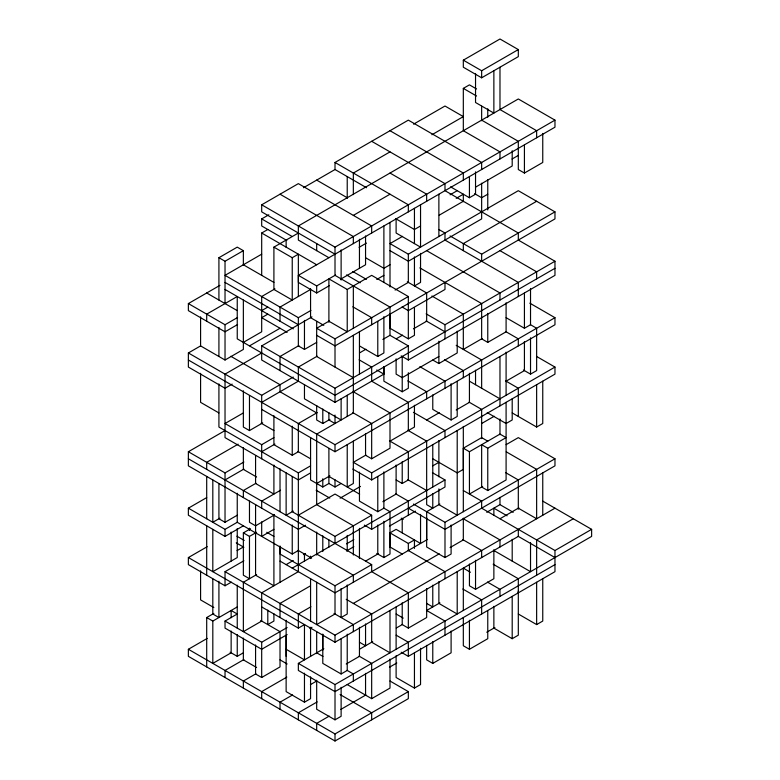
<?xml version="1.0" encoding="UTF-8"?>
<svg xmlns="http://www.w3.org/2000/svg" width="780" height="780" viewBox="0 0 780 780"><rect width="100%" height="100%" fill="white"/><g stroke="black" fill="none" stroke-linecap="round" stroke-linejoin="round"><path stroke-width="1.17" d="M213.827 613.421L206.7 617.536L206.7 666.919M237.247 606.947L212.813 621.065L212.813 663.39L231.143 652.811L231.143 631.039M231.143 617.731L231.143 610.477L237.247 614.006L225.03 621.065L225.03 628.115L261.69 649.282L287.147 634.579M243.36 447.603L243.36 469.375L256.601 477.019M243.36 265.171L243.36 250.663L237.247 247.133L218.917 257.712L218.917 300.046M383.887 366.873L383.887 374.127L335.01 402.344L261.69 360.019L261.69 345.901L311.971 316.875M273.907 514.429L273.907 585.78L255.577 575.201L255.577 504.65M273.907 247.133L273.907 289.458L292.237 300.046L292.237 257.712L273.907 247.133L298.35 233.015M280.02 546.78L280.02 554.034L335.01 585.78L371.67 564.623L371.67 571.672L408.33 592.839L408.33 628.115L402.217 624.585L402.217 602.813M286.133 656.341L286.133 635.778M298.35 550.105L298.35 571.672L261.69 592.839L261.69 621.065L243.36 631.644L243.36 582.26L256.601 574.616M298.35 296.517L298.35 254.182L292.237 257.712M304.463 561.093L304.463 553.839M316.68 653.62L316.68 631.849M322.793 650.091L322.793 634.364M353.34 555.038L353.34 532.067M353.34 391.16L353.34 412.932L316.68 434.099L316.68 504.65L353.34 525.817L353.34 532.867M359.453 558.568L359.453 528.333M377.783 554.034L377.783 525.008M390 547.385L390 532.867L396.113 529.347L420.547 543.455L420.547 514.429M390 313.755L390 328.263L408.33 338.851L414.443 335.322L414.443 307.505M402.217 532.867L402.217 518.359M401.203 652.226L408.33 656.341L408.33 642.223L396.113 635.173M408.33 550.709L408.33 543.455L390 532.867M382.873 339.436L390 335.322L408.33 345.901L408.33 360.019L554.97 275.35L554.97 261.241L518.31 240.074L518.31 233.015L444.99 190.691L444.99 183.631L371.67 141.297M408.33 338.851L408.33 309.826M414.443 548.389L414.443 539.926L408.33 543.455M426.66 517.949L426.66 546.985L444.99 557.563L451.103 554.034L451.103 525.008M432.773 493.662L432.773 508.18L426.66 504.65L426.66 441.148L407.803 430.267M426.66 299.442L426.66 321.214L413.419 328.858M444.99 557.563L444.99 528.538M444.99 338.851L444.99 324.733L554.97 261.241M457.207 430.57L457.207 515.229L438.877 504.65L438.877 488.923M463.32 426.436L463.32 469.375L457.207 472.904L432.773 458.786M463.32 327.659L463.32 349.43L482.177 338.549M518.31 592.839L518.31 578.731L493.174 564.213M463.32 60.167L499.98 39L518.31 49.579L518.31 56.638L481.65 77.805L463.32 67.216L463.32 60.167L481.65 70.746L518.31 49.579M335.01 254.182L261.69 211.858L261.69 204.799L298.35 183.631L371.67 225.966L371.67 233.015M303.44 187.746L335.01 169.523L335.01 162.464L408.33 120.139L481.65 162.464L481.65 169.523M499.98 158.935L499.98 151.886L463.32 130.718L463.32 88.384L469.433 84.864L476.56 88.978M413.566 124.166L444.99 106.021L463.32 116.61L431.896 134.755M286.825 240.474L261.69 225.966L261.69 218.907L268.817 214.793M390 151.886L353.34 173.053L353.34 194.62M261.69 275.35L261.69 233.015L267.803 229.495M218.917 257.712L225.03 261.241L243.36 250.663M261.69 254.182L225.03 275.35L298.35 317.684L310.918 310.43M237.598 324.538L225.03 331.793L188.37 310.625L188.37 303.576L219.941 285.344M353.34 215.377L390 194.21M261.69 204.799L335.01 247.133L554.97 120.139L554.97 127.189L298.35 275.35L298.35 282.409L316.68 292.988L329.248 285.733M274.93 288.873L261.69 296.517L261.69 331.793L243.36 342.381M188.37 303.576L225.03 324.733L237.598 317.479M359.102 247.328L366.434 243.097M450.079 194.805L457.207 190.691M512.031 159.042L518.31 155.415M232.157 384.121L225.03 388.235L188.37 367.068L188.37 352.96L200.587 345.901L225.03 360.019L243.36 349.43L243.36 300.046M261.69 310.625L267.803 307.096M456.193 198.334L463.32 194.22M475.537 187.161L512.197 165.994L512.197 150.706M267.803 314.155L261.69 317.684L287.147 332.377M310.391 289.565L280.02 307.096L280.02 321.214M298.35 275.35L316.68 285.928L335.536 275.048M402.568 236.35L390 243.604L408.33 254.182L518.31 190.691L554.97 211.858L554.97 218.907L335.01 345.901L316.68 335.322M420.547 225.966L414.443 229.495L395.587 218.605M439.228 215.182L463.32 201.269M450.577 186.859L469.433 197.74L475.537 194.22L475.537 171.873M340.772 279.084L365.557 264.771L365.557 235.94M487.763 194.22L481.65 197.74L474.523 193.625M481.65 120.139L518.31 141.297L518.31 169.523L524.423 173.053L542.753 162.464L542.753 133.439M249.639 345.803L280.02 328.263M328.897 322.218L328.897 278.879L347.227 289.458L371.67 275.35L408.33 296.517L408.33 310.625L402.041 306.998M390 264.771L383.887 268.291L365.557 257.712M376.76 279.464L383.887 275.35M261.69 352.96L225.03 374.127L225.03 437.619L298.35 479.953L310.567 472.894M329.248 321.009L316.68 328.263L335.01 338.851L408.33 296.517M536.64 201.269L463.32 243.604L463.32 250.663M298.877 345.598L280.02 356.489L280.02 370.598M395.09 290.053L408.33 282.409L408.33 254.182M298.35 317.684L298.35 345.901L304.463 349.43L316.68 342.381M450.079 235.96L481.65 254.182L554.97 211.858M317.206 356.187L298.35 367.068L298.35 381.176L261.69 402.344M188.37 352.96L261.69 395.294L293.26 377.062M408.33 310.625L444.99 289.458L444.99 282.409M243.36 412.932L225.03 423.511L261.69 444.678L273.907 437.619M305.477 525.223L298.35 529.337L188.37 465.845L188.37 451.737L225.03 430.57M359.629 352.862L365.908 349.226M396.289 338.744L402.568 335.117M243.36 390.76L243.36 427.04L249.473 430.57L262.704 422.926M359.453 345.901L377.783 356.489L383.887 352.96L383.887 316.67M238.124 444.171L206.7 462.316L206.7 469.375M261.69 345.901L335.01 388.235L408.33 345.901M554.97 268.3L335.01 395.294L237.247 338.851L237.247 296.517L206.7 314.155L206.7 321.214M317.206 412.63L298.35 423.511L298.35 451.737L292.237 455.257L273.907 444.678L273.907 415.652M188.37 451.737L225.03 472.904L243.886 462.014M261.69 451.737L274.93 444.093M225.03 479.953L243.886 469.072M316.68 405.473L316.68 419.981L322.793 423.511L329.921 419.396M438.877 356.489L402.217 377.656L396.113 374.127L396.113 358.839M243.36 525.817L225.03 536.396L188.37 515.229L188.37 508.18L206.7 497.591M432.773 360.019L438.877 363.538L457.207 352.96L457.207 331.188M383.887 366.668L383.887 381.176L402.217 391.765L408.33 388.235L408.33 372.713M419.854 267.891L481.65 303.576L481.65 338.851L487.763 342.381L506.093 331.793L506.093 302.767M255.928 483.278L243.36 490.542L243.36 497.591M506.093 317.684L524.423 328.263L530.527 324.743L530.527 288.454M188.37 360.019L335.01 444.678L554.97 317.684L554.97 324.743L335.01 451.737L261.69 409.402M219.941 518.173L212.813 522.288L212.813 479.953M218.917 383.906L218.917 427.04L298.35 472.894L310.567 465.845M218.917 483.688L218.917 518.758L225.03 522.288L237.247 515.229M280.546 490.24L261.69 501.121L261.69 508.18M188.37 508.18L225.03 529.337L237.247 522.288L292.237 554.034L298.35 550.505L311.59 558.149M231.309 582.153L225.03 585.78L188.37 564.623L188.37 557.563L207.226 546.683M316.68 483.483L329.921 475.839M365.908 455.062L353.34 462.316L371.67 472.894L554.97 367.068L554.97 374.127L371.67 479.953L352.814 469.072M390 441.148L414.443 427.04L414.443 405.269M426.66 419.981L439.228 412.727M256.601 532.282L249.473 536.396L249.473 578.731L243.36 575.201L243.36 532.867L250.487 528.752M274.433 514.927L255.577 525.817L249.473 522.288L249.473 501.121M310.567 437.619L310.567 479.953L322.793 487.012L328.897 483.483L328.897 448.607M365.557 433.495L365.557 455.257L371.67 458.786L390 448.207L390 412.932L353.34 391.765L353.34 335.322M456.193 409.988L469.433 402.344L469.433 373.318M506.093 381.186L524.423 370.598L524.423 341.572M293.26 511.115L286.133 515.229L286.133 472.894M328.897 483.483L335.01 487.012L341.123 483.483M432.773 394.885L432.773 409.402L451.103 419.981L457.207 416.462L457.207 381.381M523.399 370.012L530.527 374.127L536.64 370.598L536.64 335.527M237.071 550.612L243.36 546.985M273.907 529.337L261.69 536.396L261.69 521.879M298.35 515.229L335.01 494.062L371.67 515.229L371.67 529.337L444.99 487.012L444.99 479.953L432.422 472.7M340.099 498.176L360.467 486.418M225.03 585.78L225.03 571.672L243.886 560.791M481.65 423.511L494.218 416.257M396.113 479.953L402.217 483.483L408.33 479.953L408.33 451.737L389.473 440.846M432.773 465.845L438.877 462.316M463.32 511.7L463.32 448.207L481.65 437.619L487.763 441.148M382.873 501.706L396.113 494.062L396.113 465.036M463.32 448.207L469.433 451.737L499.98 434.099L506.093 437.619L487.763 448.207L481.65 444.678L481.65 487.012L487.763 490.542L506.093 479.953L506.093 402.344M286.133 564.623L293.26 560.498M303.44 554.619L305.477 553.449M292.237 476.629L292.237 511.7L335.01 536.396L371.67 515.229M359.453 472.095L359.453 501.121L377.783 511.7L383.887 508.18L383.887 471.89M292.237 568.142L444.99 479.953M506.093 444.678L518.31 437.629L554.97 458.786L554.97 465.845L444.99 529.337L408.33 508.18M512.197 412.932L536.64 427.04L542.753 423.511L542.753 381.186M346.534 543.855L353.866 539.624M346.534 550.914L353.866 546.683M389.473 526.12L415.457 511.115M390 681.028L408.33 691.616L408.33 698.666L335.01 741L188.37 656.341L188.37 649.282L207.226 638.401M439.901 504.065L426.66 511.7L426.66 539.926M310.391 585.887L280.02 603.418L280.02 617.536M482.674 486.427L469.433 494.062L469.433 451.737M365.557 561.093L378.476 553.634M376.76 553.449L383.887 557.563L390 554.034L390 511.7L383.711 508.072M413.419 504.065L444.99 522.288L554.97 458.786M310.918 606.752L298.35 614.006L298.35 628.115L304.639 624.487M427.186 539.624L335.01 592.839L280.02 561.093M230.12 652.226L237.247 656.341L243.36 652.811M225.03 621.065L261.69 642.223L287.147 627.529M486.74 512.294L499.98 504.65L513.221 512.294M243.886 659.558L225.03 670.449L225.03 677.508M309.875 628.524L311.971 627.305M353.34 603.418L439.228 553.839M450.079 547.57L463.32 539.926L463.32 518.154M499.98 518.758L518.837 507.877M255.928 673.774L243.36 681.028L243.36 688.087M255.577 644.953L255.577 673.978L261.69 677.498L280.02 666.919L280.02 631.644L260.666 620.471M225.03 571.672L335.01 635.173L554.97 508.18M554.97 564.623L335.01 691.616L298.35 670.449L298.35 663.39L323.807 648.697M188.37 557.563L335.01 642.223L518.31 536.396L554.97 557.563M286.825 677.099L261.69 691.616L261.69 698.666M573.3 518.758L536.64 539.926L536.64 575.201M359.629 649.184L372.684 641.638M396.289 628.017L402.568 624.39M439.901 602.833L426.66 610.477L444.99 621.065L444.99 635.173M292.588 694.941L280.02 702.195L280.02 709.254M310.391 684.655L316.68 681.028M346.213 663.985L359.453 656.341L359.453 627.305M408.33 628.115L426.66 617.536L426.66 588.51M469.433 564.018L469.433 585.78L475.537 589.309L493.867 578.731L493.867 549.705M322.793 634.159L322.793 663.39L341.123 673.978L347.227 670.449L347.227 634.159M463.32 490.542L481.65 501.121L481.65 508.18L554.97 550.505L591.63 529.347L591.63 536.396L335.01 684.557L298.35 663.39M286.133 620.256L286.133 691.616L304.463 702.195L310.567 698.666L310.567 676.894M317.206 701.893L298.35 712.783L298.35 719.833M389.473 667.222L396.805 662.99M408.33 656.341L554.97 571.672L554.97 550.505M329.248 716.108L316.68 723.362L316.68 730.421M340.772 709.449L365.908 694.941M316.68 680.228L316.68 709.254L335.01 719.833L341.123 716.303L341.123 687.277M347.227 684.557L371.67 698.666L390 688.087L390 659.061M426.66 645.352L426.66 659.861L432.773 663.39L451.103 652.811L451.103 631.039M486.74 632.229L494.89 627.529M463.32 617.536L463.32 645.752L469.433 649.282L487.763 638.703L487.763 610.886M188.37 649.282L335.01 733.941L408.33 691.616M396.113 655.736L396.113 677.508L414.443 688.087L420.547 684.557L420.547 648.277M493.867 606.343L493.867 628.115L512.197 638.703L518.31 635.173L518.31 591.025M518.31 614.006L536.64 624.585L542.753 621.065L542.753 578.731M554.97 120.139L518.31 98.972L298.35 225.966L298.35 240.074L328.897 257.712M463.32 88.384L476.56 96.028M390 130.718L463.32 173.053L463.32 180.102M390 173.053L426.66 194.21L426.66 201.269M499.98 250.663L536.64 271.82L536.64 278.879M335.01 162.464L408.33 204.799L408.33 211.858M335.01 169.523L366.581 187.746M438.877 229.495L444.99 233.015L444.99 240.074L518.31 282.409L518.31 296.517M316.68 180.102L347.051 197.642M529.834 303.166L554.97 317.684M426.66 250.663L499.98 292.988L499.98 300.046M530.361 324.636L536.64 328.263L536.64 335.322M390 250.653L408.33 261.241L481.65 218.907L481.65 183.232M280.02 194.21L353.34 236.545L353.34 243.604M505.742 331.598L518.31 338.851L518.31 345.901M407.316 281.814L426.66 292.988L426.66 300.046M431.896 296.01L463.32 314.155L463.32 328.263M536.64 356.489L554.97 367.068M261.69 218.907L292.061 236.447M352.814 271.518L366.434 279.386M426.133 313.852L444.99 324.733M346.534 274.95L360.145 282.808M426.133 320.911L444.99 331.793M261.69 233.015L316.68 264.771M456.193 345.316L481.65 360.019L481.65 388.235M505.742 380.981L518.31 388.235L518.31 416.462M352.814 306.793L371.67 317.684L371.67 324.733M444.464 359.716L463.32 370.598L463.32 377.656M469.609 381.284L499.98 398.824M243.36 264.771L273.907 282.409M401.203 355.894L408.33 360.019M419.854 366.668L444.99 381.176L444.99 388.235M328.897 321.214L347.227 331.793L347.227 289.458M469.082 402.148L481.65 409.402L481.65 438.633M487.237 412.63L506.093 423.511L512.197 419.981L512.197 398.824M323.807 325.328L310.567 317.684L310.567 288.659M407.803 380.874L426.66 391.765L426.66 398.814M225.03 282.409L298.35 324.733M359.102 359.814L371.67 367.068L371.67 381.176L408.33 402.344L408.33 430.57M376.76 370.012L383.887 374.127M225.03 289.458L293.26 328.858M506.269 451.834L536.64 469.375L536.64 518.758L518.31 508.18M206.7 292.988L237.071 310.528M353.34 377.656L316.68 356.489L316.68 321.409M413.419 412.337L444.99 430.57L444.99 437.619M505.742 472.7L518.31 479.953L518.31 509.184M542.753 501.121L591.63 529.347M352.814 412.63L371.67 423.511L371.67 458.786M230.792 356.284L280.02 384.706L280.02 391.765L316.68 412.932M507.107 515.824L493.867 508.18L493.867 515.434M407.803 479.651L426.66 490.542M463.32 518.758L499.98 539.926L499.98 546.985M395.762 493.867L408.33 501.121L408.33 515.229M493.867 550.505L530.527 571.672L530.527 542.646M261.163 423.209L273.907 430.57M462.793 539.624L481.65 550.505L481.65 557.563M297.823 451.435L310.567 458.786M218.917 412.932L200.587 402.344L200.587 373.318M328.897 476.424L359.629 494.169M401.203 518.173L403.24 519.343M470.447 572.267L463.32 568.142L463.32 610.477M487.412 582.056L499.98 589.309L499.98 596.368M316.154 490.24L329.774 498.098M364.338 525.106L371.67 529.337M408.33 550.505L444.99 571.672L444.99 578.731M390 546.985L402.217 554.034M462.793 589.007L481.65 599.898L481.65 614.006M188.37 458.786L371.67 564.623M426.66 603.428L432.773 606.947L432.773 585.175M316.68 554.034L353.34 575.201L353.34 582.26M266.779 532.282L273.907 536.396M396.113 614.006L403.24 618.121M243.36 532.867L249.473 536.396M236.896 536.192L244.228 540.433M346.213 599.303L371.67 614.006L371.67 642.223L390 652.811L390 610.477M236.233 542.861L243.886 547.287M333.996 613.421L353.34 624.585L353.34 631.644M359.453 642.223L365.557 645.752L365.557 623.981M359.102 656.136L371.67 663.39L371.67 670.449M261.69 606.947L298.35 628.115M316.68 652.811L322.969 656.438M347.051 670.342L353.34 673.978L353.34 681.028M213.827 607.542L200.587 599.898L200.587 570.872M286.133 649.282L304.463 659.861L304.463 624.79M206.7 617.536L212.813 621.065M280.02 659.861L287.147 663.985M340.099 694.551L371.67 712.783L371.67 719.833M256.601 667.505L243.36 659.861L243.36 638.099M542.753 472.904L542.753 515.229M536.64 137.777L536.64 130.718L499.98 109.551L499.98 67.216M536.64 384.706L536.64 427.04M536.64 582.26L536.64 624.585M530.527 337.837L530.527 374.127M524.423 145.236L524.423 173.053M524.423 293.192L524.423 328.263M518.31 529.347L518.31 536.396M512.197 539.321L512.197 561.093M512.197 596.368L512.197 638.703M506.093 352.151L506.093 395.294M499.98 356.489L499.98 405.873M499.98 418.977L499.98 434.704M499.98 497.396L499.98 504.65M493.867 70.746L493.867 113.081L475.537 102.502L475.537 73.466M487.763 108.742L487.763 117.215M487.763 179.702L487.763 209.937M487.763 313.346L487.763 342.381M487.763 448.207L487.763 490.542M481.65 70.746L481.65 77.805M481.65 106.226L481.65 120.744M481.65 254.182L481.65 261.241M475.537 370.198L475.537 384.706M475.537 560.284L475.537 589.309M469.433 176.572L469.433 197.74M469.433 620.256L469.433 649.282M463.32 194.415L463.32 201.679M457.207 571.672L457.207 614.006L438.877 603.428L438.877 581.656M451.103 383.702L451.103 419.981M444.99 522.288L444.99 529.337M438.877 194.22L438.877 236.545M438.877 341.201L438.877 363.538M438.877 440.544L438.877 476.834M432.773 444.678L432.773 487.012M432.773 641.618L432.773 663.39M420.547 204.799L420.547 247.133L396.113 233.015L396.113 218.507M420.547 253.383L420.547 282.409L414.443 285.938L414.443 256.903M414.443 208.328L414.443 243.604M414.443 653.006L414.443 688.087M402.217 356.489L402.217 391.765M402.217 461.711L402.217 483.483M396.113 606.947L396.113 649.282M390 222.436L390 286.942M390 335.322L390 307.096L335.01 275.35L335.01 247.133M383.887 225.966L383.887 282.204M383.887 521.274L383.887 557.563M377.783 321.409L377.783 356.489M377.783 476.629L377.783 511.7M371.67 472.894L371.67 479.953M371.67 670.849L371.67 698.666M365.557 673.374L365.557 695.146M359.453 239.265L359.453 268.3M359.453 331.393L359.453 374.127M353.34 285.928L353.34 328.263M353.34 441.148L353.34 483.483L347.227 487.012L347.227 444.678M347.227 176.572L347.227 198.344M347.227 395.294L347.227 416.452M347.227 535.392L347.227 551.109M347.227 584.981L347.227 614.006L341.123 617.536L341.123 588.5M341.123 249.853L341.123 280.059M341.123 398.814L341.123 419.981L304.463 398.814L304.463 384.706M341.123 638.898L341.123 673.978M335.01 338.851L335.01 367.068M335.01 388.235L335.01 402.344M335.01 415.048L335.01 423.511L328.897 419.981L328.897 412.727M335.01 444.678L335.01 451.737M335.01 479.749L335.01 487.012M335.01 536.396L335.01 543.455M335.01 585.78L335.01 614.006L316.68 624.585L316.68 582.26M335.01 635.173L335.01 642.223M335.01 684.557L335.01 719.833M335.01 733.941L335.01 741M328.897 539.926L328.897 547.18M322.793 409.003L322.793 423.511M322.793 478.774L322.793 487.012M322.793 535.792L322.793 551.518M316.68 243.604L316.68 250.653M316.68 285.928L316.68 292.988M316.68 532.067L316.68 555.038M310.567 556.15L310.567 558.568M310.567 578.731L310.567 621.056M310.567 627.305L310.567 656.341M304.463 320.404L304.463 349.43M304.463 673.169L304.463 702.195M298.35 472.894L298.35 550.505M292.237 426.231L292.237 455.257M292.237 525.008L292.237 554.034M286.133 240.074L286.133 247.328M280.02 468.77L280.02 511.7M280.02 545.971L280.02 582.26M273.907 465.036L273.907 494.062L255.577 483.483L255.577 455.666M273.907 613.801L273.907 621.065L267.803 624.585L267.803 610.077M261.69 395.294L261.69 423.511M261.69 444.678L261.69 458.786M261.69 642.223L261.69 677.498M249.473 395.489L249.473 430.57M249.473 528.167L249.473 530.517M237.247 493.262L237.247 522.288M237.247 528.538L237.247 557.563L212.813 571.672L212.813 529.337M237.247 585.175L237.247 628.115M237.247 634.569L237.247 656.341M231.143 532.067L231.143 561.093M225.03 261.241L225.03 303.576M225.03 324.733L225.03 360.019M225.03 472.904L225.03 522.288M225.03 529.337L225.03 536.396M218.917 327.464L218.917 356.489M218.917 581.246L218.917 617.536L212.813 614.006L212.813 578.935M206.7 476.424L206.7 518.758M206.7 525.817L206.7 575.201M200.587 316.875L200.587 345.901"/></g></svg>
